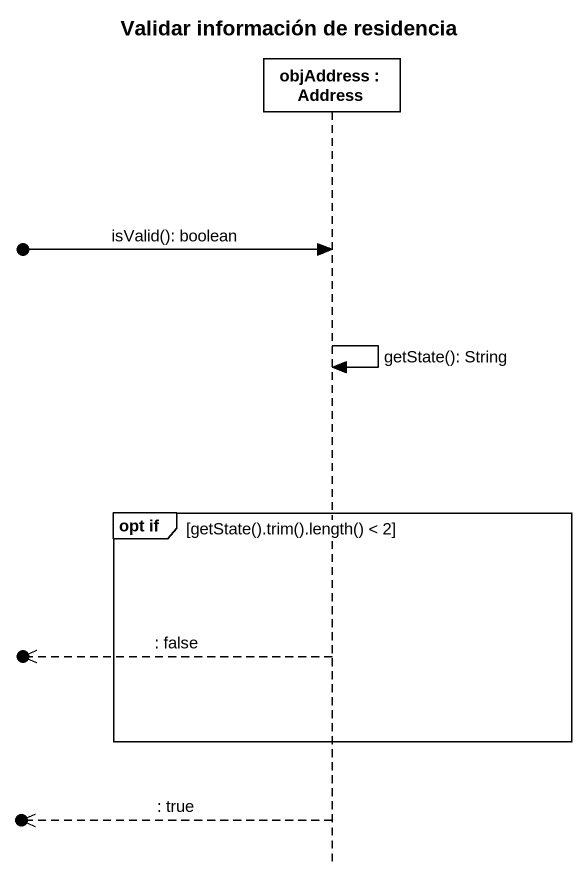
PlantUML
@startuml
title Validar información de residencia
hide footbox
participant "objAddress : Address" as objAddress

[o-> objAddress : isValid(): boolean
objAddress -> objAddress : getState(): String
group opt if [getState().trim().length() < 2]
  [o<<-- objAddress : : false
end
[o<<-- objAddress : : true
@enduml
